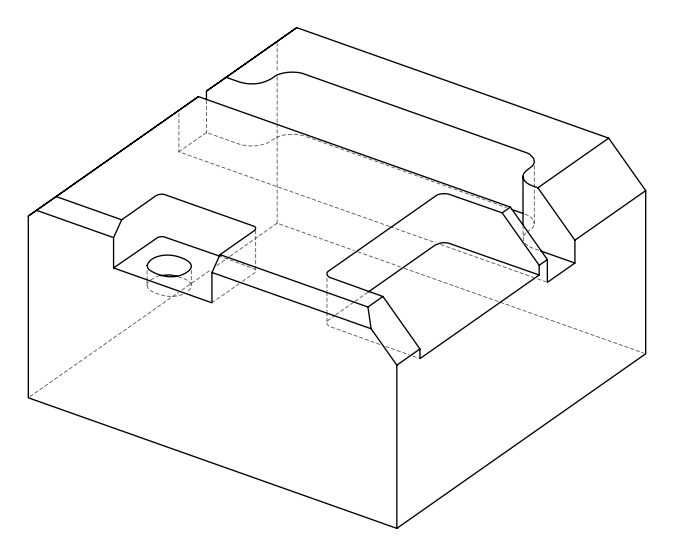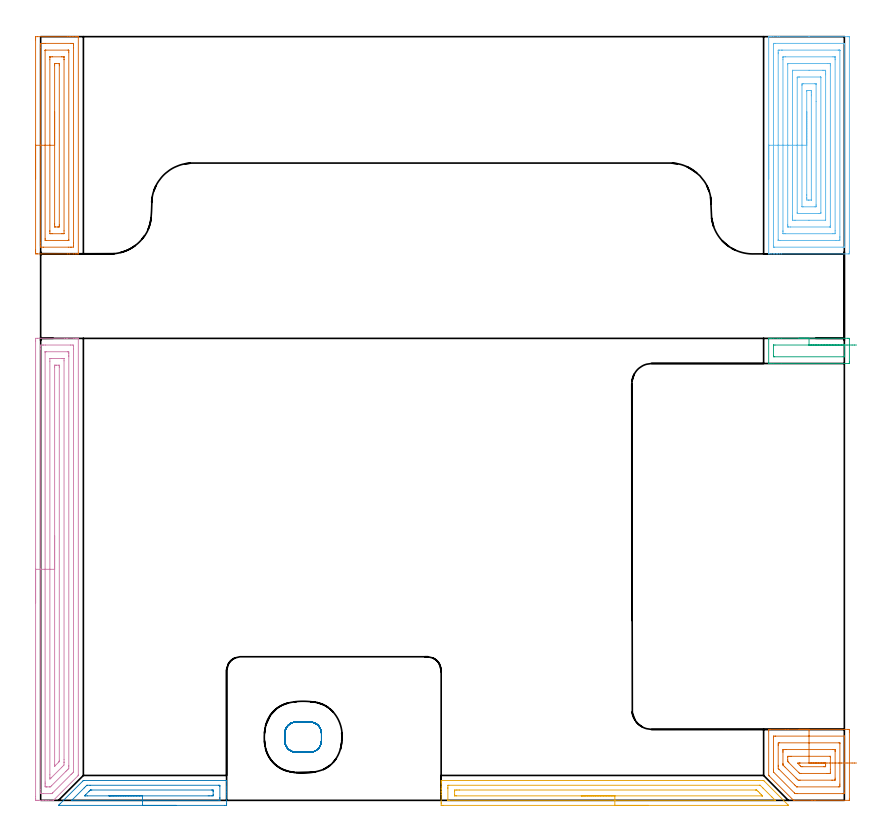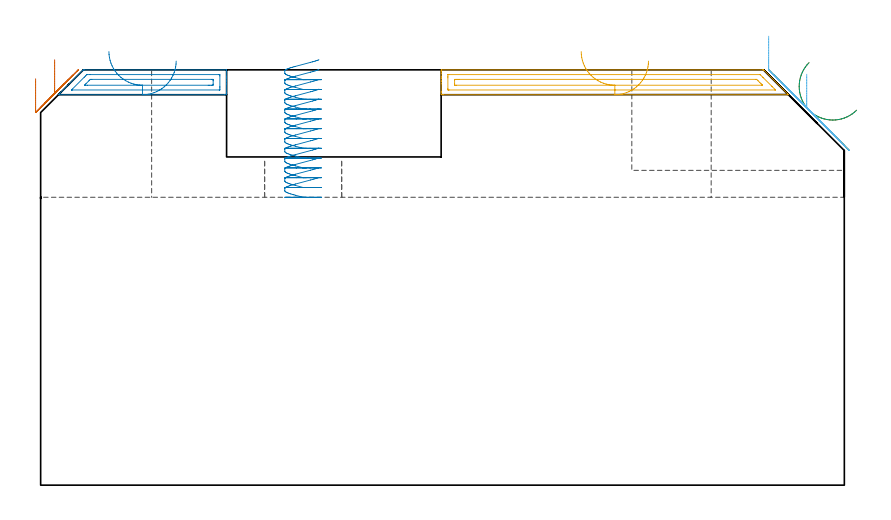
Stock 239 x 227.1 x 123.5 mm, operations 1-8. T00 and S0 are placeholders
(PLAN: 12 operations, 5 tool changes, 99.1 min)
(1 AREA_MILL | FG_CHAMFER_SURFACE | UGT0205_001 | 1.75 min | 8450 mm3)
(2 AREA_MILL_1 | FG_CHAMFER_SURFACE_1 | UGT0205_001 | 1.32 min | 1608 mm3)
(3 AREA_MILL_2 | FG_CHAMFER_SURFACE_2 | UGT0205_001 | 0.73 min | 6905 mm3)
(4 AREA_MILL_3 | FG_CHAMFER_SURFACE_3 | UGT0205_001 | 5.64 min | 11380 mm3)
(5 AREA_MILL_4 | FG_CHAMFER_SURFACE_4 | UGT0205_001 | 2.6 min | 2820 mm3)
(6 AREA_MILL_5 | FG_CHAMFER_SURFACE_5 | UGT0205_001 | 4.98 min | 20973 mm3)
(7 AREA_MILL_6 | FG_CHAMFER_SURFACE_6 | UGT0205_001 | 2.82 min | 5753 mm3)
(8 MILL_RECTANGULAR_POCKET | POCKET_RECTANGULAR_STRAIGHT | NXT0201_011 | Follow Part, ap 3, ae 75% | 2.11 min | 15354 mm3)
(9 MILL_SLOT | SLOT_PARTIAL_RECTANGULAR | NXT0201_013 | Follow Part, ap 2.5, ae 75% | 39.47 min | 200408 mm3)
(10 MILL_SLOT_1 | SLOT_PARTIAL_RECTANGULAR_1 | UGT0201_094 | Follow Part, ap 5, ae 75% | 10.81 min | 324493 mm3)
(11 MILL_SLOT_2 | SLOT_PARTIAL_RECTANGULAR_2 | NXT0201_009 | Follow Part, ap 2, ae 75% | 20.73 min | 59643 mm3)
(12 MILL_RECTANGULAR_SLOT | SLOT_RECTANGULAR | UGT0201_094 | Follow Part, ap 5, ae 75% | 6.15 min | 67349 mm3)
(TOOL UGT0205_001 | Chamfer Mill 20 x 3 x 45 deg. | D20 FL50 Z2)
(TOOL NXT0201_011 | ENDMILL 12mm [2P460-1200-NA 1630] | D12 FL38 Z6)
(TOOL NXT0201_013 | ENDMILL 10mm | D10 FL30 Z4)
(TOOL UGT0201_094 | End mill 20 mm | D20 FL38 Z4)
(TOOL NXT0201_009 | ENDMILL 8mm [2P460-0800-NA 1630] | D8 FL26 Z6)
(OP 1 AREA_MILL)
G17 G21 G94 G90
T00 M6
G54
G17 G0 G90 X228.5 Y21.1 S1061 M3
G43 Z133.5 H0
Z125.637
G94 G1 X227.911 Z124.994 F250.
X227.38 Z124.302
X226.911 Z123.566
X226.508 Z122.792
X226.174 Z121.986
X225.912 Z121.154
X225.723 Z120.303
X225.609 Z119.438
X225.571 Z118.566
X225.609 Z117.695
X225.723 Z116.83
X225.912 Z115.978
X226.174 Z115.146
X226.508 Z114.34
X226.911 Z113.566
X227.38 Z112.83
X227.911 Z112.138
X228.5 Z111.495
X240.002 Y21.099 Z99.993
X240.432 Y21.098 Z99.563
X240.491 Y21.094 Z99.505
X240.497 Y20.67 Z99.503
X240.5 Y20.174 Z99.5
Y0.43
X240.493 Y0.039 Z99.502
X240.491 Y0.01 Z99.505
X240.454 Y0. Z99.541
X230.27 Z109.724
X229.404 Z110.596
X224.066 Z115.934
X223.894 Y0.01 Z116.106
X223.8 Y0.1 Z116.2
X216.639 Y7.261 Z123.361
X216.528 Y7.374 Z123.469
X216.505 Y7.405 Z123.491
X216.5 Y7.47 Z123.5
Y20.67
X216.507 Y21.09 Z123.493
X216.987 Y21.1 Z123.013
X221.441 Z118.559
X222.307 Z117.687
X228.5 Z111.495
X228.502 Y20.668 Z111.498
X228.5 Y19.1 Z111.5
X239.017 Y19.099 Z100.983
X239.033 Y19.097 Z100.967
X239.079 Y19.089 Z100.921
X239.085 Y18.942 Z100.915
Y18.91
X239.086 Y2.19 Z100.914
X239.084 Y2.084 Z100.916
X239.082 Y2.032 Z100.918
X239.08 Y2.014 Z100.92
X238.998 Y2.01 Z101.002
X238.615 Y2.002 Z101.385
X238.424 Y2. Z101.576
X224.961 Y2.001 Z115.039
X224.769 Y2.003 Z115.231
X224.387 Y2.01 Z115.613
X224.336 Y2.025 Z115.664
X224.311 Y2.045 Z115.689
X224.26 Y2.092 Z115.74
X224.159 Y2.19 Z115.841
X218.001 Y8.35 Z121.999
X217.945 Y8.412 Z122.055
X217.922 Y8.44 Z122.078
X217.919 Y8.488 Z122.081
X217.916 Y8.594 Z122.084
X217.915 Y8.806 Z122.085
X217.914 Y9.23 Z122.086
Y18.91
X217.916 Y19.016 Z122.084
X217.918 Y19.068 Z122.082
X217.92 Y19.086 Z122.08
X218.002 Y19.09 Z121.998
X218.385 Y19.098 Z121.615
X218.576 Y19.1 Z121.424
X228.5 Z111.5
Y17.1
X237.398 Z102.602
X237.56 Y17.095 Z102.44
X237.64 Y17.09 Z102.36
X237.665 Y17.083 Z102.335
X237.667 Y17.062 Z102.333
X237.67 Y17. Z102.33
X237.671 Y16.828 Z102.329
Y4.83
X237.669 Y4.51 Z102.331
X237.665 Y4.187 Z102.335
X237.654 Y4.01 Z102.346
X237.298 Y4. Z102.702
X224.961 Y4.001 Z115.039
X224.91 Z115.09
X224.809 Y4.01 Z115.191
X224.408 Y4.398 Z115.592
X224.185 Y4.615 Z115.815
X219.57 Y9.23 Z120.43
X219.488 Y9.315 Z120.512
X219.335 Y9.477 Z120.665
X219.333 Y9.548 Z120.667
X219.329 Y10.11 Z120.671
Y10.432
Y16.27
X219.331 Y16.59 Z120.669
X219.336 Y16.913 Z120.664
X219.346 Y17.09 Z120.654
X219.702 Y17.1 Z120.298
X228.5 Z111.5
Y15.1
X235.578 Y15.099 Z104.422
X235.872 Y15.098 Z104.128
X236.222 Y15.09 Z103.778
X236.251 Y15.08 Z103.749
X236.253 Y15.034 Z103.747
X236.255 Y14.928 Z103.745
X236.257 Y14.715 Z103.743
Y14.51
Y6.59
X236.255 Y6.253 Z103.745
X236.252 Y6.084 Z103.748
X236.249 Y6.01 Z103.751
X236.167 Y6.005 Z103.833
X235.578 Y6.001 Z104.422
X235.287 Y6. Z104.713
X225.846 Y6.001 Z114.154
X225.552 Y6.003 Z114.448
X225.26 Y6.01 Z114.74
X224.961 Y6.297 Z115.039
X224.66 Y6.59 Z115.34
X221.422 Y9.827 Z118.578
X221.139 Y10.11 Z118.861
X220.86 Y10.394 Z119.14
X220.783 Y10.477 Z119.217
X220.749 Y10.516 Z119.251
X220.748 Y10.533 Z119.252
X220.745 Y10.617 Z119.255
X220.743 Y10.785 Z119.257
Y10.99
Y14.305
Y14.51
X220.745 Y14.847 Z119.255
X220.748 Y15.016 Z119.252
X220.751 Y15.09 Z119.249
X220.833 Y15.095 Z119.167
X221.422 Y15.099 Z118.578
X221.713 Y15.1 Z118.287
X228.5 Z111.5
Y13.1
X234.693 Y13.099 Z105.307
X234.811 Y13.097 Z105.189
X234.83 Y13.094 Z105.17
X234.835 Y13.091 Z105.165
X234.838 Y13.076 Z105.162
X234.841 Y12.998 Z105.159
X234.843 Y12.899 Z105.157
Y12.75
Y9.23
Y8.35
X234.842 Y8.203 Z105.158
X234.838 Y8.053 Z105.162
X234.836 Y8.017 Z105.164
X234.824 Y8.01 Z105.176
X234.781 Y8.006 Z105.219
X234.693 Y8.003 Z105.307
X234.161 Y8. Z105.839
X233.809 Z106.191
X226.197 Y8.001 Z113.803
X225.846 Y8.006 Z114.154
X225.729 Y8.01 Z114.271
X225.692 Y8.018 Z114.308
X225.661 Y8.045 Z114.339
X225.597 Y8.104 Z114.403
X225.348 Y8.35 Z114.652
X222.508 Y11.191 Z117.492
X222.307 Y11.395 Z117.693
X222.19 Y11.518 Z117.81
X222.164 Y11.547 Z117.836
X222.161 Y11.622 Z117.839
X222.159 Y11.721 Z117.841
X222.157 Y11.87 Z117.843
Y12.019
Y12.75
X222.158 Y12.897 Z117.842
X222.162 Y13.047 Z117.838
X222.164 Y13.083 Z117.836
X222.176 Y13.09 Z117.824
X222.219 Y13.094 Z117.781
X222.307 Y13.097 Z117.693
X222.839 Y13.1 Z117.161
X223.191 Z116.809
X228.5 Z111.5
Y11.1
X233.034 Y11.099 Z106.966
X233.256 Y11.096 Z106.744
X233.402 Y11.09 Z106.598
X233.424 Y11.085 Z106.576
X233.425 Y11.081 Z106.575
X233.427 Y11.062 Z106.573
X233.428 Y10.99 Z106.572
X233.429 Y10.488 Z106.571
X233.428 Y10.11 Z106.572
X233.427 Y10.047 Z106.573
X233.425 Y10.018 Z106.575
X233.424 Y10.01 Z106.576
X233.366 Y10.007 Z106.634
X233.145 Y10.002 Z106.855
X233.034 Y10. Z106.966
X232.924 Z107.076
X226.62 Z113.38
X226.399 Y10.003 Z113.601
X226.251 Y10.007 Z113.749
X226.147 Y10.012 Z113.853
X226.126 Y10.03 Z113.874
X226.039 Y10.11 Z113.961
X225.846 Y10.303 Z114.154
X225.163 Y10.99 Z114.837
X225.08 Y11.078 Z114.92
X225.403 Y11.091 Z114.597
X225.624 Y11.098 Z114.376
X225.735 Y11.1 Z114.265
X225.846 Z114.154
X228.5 Z111.5
X229.143 Z110.911
X229.835 Z110.38
X230.571 Z109.911
X231.345 Z109.508
X232.151 Z109.174
X232.983 Z108.912
X233.835 Z108.723
X234.7 Z108.609
X235.571 Z108.571
X236.443 Z108.609
X237.308 Z108.723
X238.159 Z108.912
X238.991 Z109.174
X239.797 Z109.508
X240.571 Z109.911
X241.307 Z110.38
X241.999 Z110.911
X242.642 Z111.5
G0 Z133.5
M5
M2
(OP 2 AREA_MILL_1)
G17 G21 G94 G90
T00 M6
G54
G17 G0 G90 X40.3 Y-1.5 S1061 M3
G43 Z133.5 H0
Z126.1
G94 G1 X40.262 Z125.228 F250.
X40.148 Z124.364
X39.959 Z123.512
X39.697 Z122.68
X39.363 Z121.874
X38.96 Z121.1
X38.491 Z120.364
X37.96 Z119.672
X37.371 Z119.029
X36.728 Z118.44
X36.036 Z117.909
X35.3 Z117.44
X34.526 Z117.037
X33.72 Z116.703
X32.888 Z116.441
X32.036 Z116.252
X31.172 Z116.138
X30.3 Z116.1
X5.514
X5.381 Y-1.497 Z116.103
X5.313 Y-1.492 Z116.106
X5.437 Y-1.363 Z116.233
X5.559 Y-1.24 Z116.358
X5.803 Y-0.997 Z116.603
X12.582 Y5.782 Z123.381
X12.706 Y5.9 Z123.484
X12.967 Z123.5
X55.189
X55.29 Y5.897 Z123.489
X55.293 Y5.868 Z123.46
X55.3 Y5.609 Z123.207
Y3.982 Z121.581
Y3.536 Z121.133
Y3.314 Z120.911
Y2.645 Z120.242
Y2.423 Z120.02
Y1.755 Z119.348
X55.299 Y-0.918 Z116.678
X55.297 Y-1.471 Z116.125
X55.293 Y-1.491 Z116.105
X54.744 Y-1.5 Z116.1
X30.3
Y-0.086 Z117.514
X9.411 Y-0.085 Z117.515
X9.352 Y-0.084 Z117.516
X9.236 Y-0.08 Z117.52
X9.183 Y-0.077 Z117.523
X9.196 Y-0.06 Z117.54
X9.225 Y-0.027 Z117.573
X9.317 Y0.067 Z117.667
X9.411 Y0.162 Z117.762
X12.967 Y3.717 Z121.317
X13.323 Y4.07 Z121.67
X13.687 Y4.427 Z122.027
X13.743 Y4.479 Z122.079
X13.8 Y4.483 Z122.083
X13.856 Y4.484 Z122.084
X14.686 Y4.486 Z122.086
X52.967 Y4.485 Z122.085
X53.025 Y4.484 Z122.084
X53.142 Y4.479 Z122.079
X53.29 Y4.468 Z122.068
X53.292 Y4.427 Z122.027
X53.298 Y4.095 Z121.695
X53.3 Y0.864 Z118.464
X53.299 Y0.531 Z118.131
X53.292 Y-0.027 Z117.573
X53.29 Y-0.066 Z117.534
X53.274 Y-0.079 Z117.521
X53.201 Y-0.082 Z117.518
X53.084 Y-0.085 Z117.515
X30.3 Y-0.086 Z117.514
Y1.328 Z118.928
X13.856 Y1.329 Z118.929
X13.39 Y1.33 Z118.93
X13.246 Y1.332 Z118.932
X13.048 Y1.337 Z118.937
X13.213 Y1.507 Z119.107
X13.455 Y1.755 Z119.355
X14.345 Y2.645 Z120.245
X14.546 Y2.845 Z120.445
X14.744 Y3.038 Z120.638
X14.779 Y3.065 Z120.665
X14.803 Y3.067 Z120.667
X14.86 Y3.07 Z120.67
X14.976 Y3.071 Z120.671
X15.208 Y3.072 Z120.672
X50.764 Y3.071 Z120.671
X51.189 Y3.069 Z120.669
X51.249 Y3.067 Z120.667
X51.278 Y3.065 Z120.665
X51.29 Y2.979 Z120.579
X51.297 Y2.757 Z120.357
X51.299 Y2.645 Z120.245
Y1.644 Z119.244
X51.295 Y1.532 Z119.132
X51.285 Y1.335 Z118.935
X51.189 Y1.334 Z118.934
X50.724 Y1.33 Z118.93
X50.3 Y1.329 Z118.929
X49.836 Y1.328 Z118.928
X30.3
X29.428 Z118.967
X28.563 Z119.08
X27.712 Z119.269
X26.88 Z119.532
X26.074 Z119.865
X25.3 Z120.268
X24.564 Z120.737
X23.872 Z121.268
X23.229 Z121.857
X22.64 Z122.501
X22.108 Z123.193
X21.64 Z123.928
X21.237 Z124.702
X20.903 Z125.508
X20.641 Z126.34
X20.452 Z127.192
X20.338 Z128.057
X20.3 Z128.928
G0 Z133.5
M5
M2
(OP 3 AREA_MILL_2)
G17 G21 G94 G90
T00 M6
G54
G17 G0 G90 X228.5 Y137.4 S1061 M3
G43 Z133.5 H0
Z125.64
G94 G1 X227.911 Z124.996 F250.
X227.38 Z124.304
X226.911 Z123.568
X226.508 Z122.795
X226.174 Z121.989
X225.912 Z121.157
X225.723 Z120.305
X225.609 Z119.44
X225.571 Z118.568
X225.609 Z117.697
X225.723 Z116.832
X225.912 Z115.98
X226.174 Z115.148
X226.508 Z114.342
X226.911 Z113.568
X227.38 Z112.833
X227.911 Z112.141
X228.5 Z111.497
X240.002 Z99.995
X240.273 Y137.398 Z99.725
X240.492 Y137.39 Z99.506
X240.499 Y137.169 Z99.499
X240.5 Y130.522 Z99.5
X240.496 Y130.128 Z99.502
X240.492 Y129.91 Z99.506
X240.271 Y129.9 Z99.727
X220.268 Z119.727
X217.883 Z122.112
X217.188 Z122.811
X216.891 Z123.109
X216.522 Z123.469
X216.503 Y129.908 Z123.488
X216.5 Y130.075 Z123.5
Y137.225
X216.502 Y137.392 Z123.488
X216.522 Y137.4 Z123.469
X216.891 Z123.109
X217.188 Z122.812
X217.883 Z122.112
X219.115 Z120.882
X219.652 Z120.342
X220.268 Z119.727
X228.5 Z111.497
Y135.414 Z111.5
Y135.4
X238.712 Y135.399 Z101.288
X238.96 Y135.395 Z101.04
X239.074 Y135.39 Z100.926
X239.085 Y135.023 Z100.915
X239.086 Y134.99 Z100.914
Y132.094
X239.085 Y131.986 Z100.915
X239.082 Y131.933 Z100.918
X239.08 Y131.915 Z100.92
X239.043 Y131.91 Z100.957
X238.637 Y131.901 Z101.363
X218.288 Z121.712
X218.04 Y131.905 Z121.96
X217.926 Y131.91 Z122.074
X217.915 Y132.277 Z122.085
X217.914 Y132.31 Z122.086
Y135.206
X217.915 Y135.314 Z122.085
X217.918 Y135.367 Z122.082
X217.92 Y135.385 Z122.08
X217.957 Y135.39 Z122.043
X218.363 Y135.399 Z121.637
X228.5 Y135.4 Z111.5
X229.143 Z110.911
X229.835 Z110.38
X230.571 Z109.911
X231.345 Z109.508
X232.151 Z109.174
X232.983 Z108.912
X233.835 Z108.723
X234.7 Z108.609
X235.571 Z108.571
X236.443 Z108.609
X237.308 Z108.723
X238.159 Z108.912
X238.991 Z109.174
X239.797 Z109.508
X240.571 Z109.911
X241.307 Z110.38
X241.999 Z110.911
X242.642 Z111.5
G0 Z133.5
M5
M2
(OP 4 AREA_MILL_3)
G17 G21 G94 G90
T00 M6
G54
G17 G0 G90 X-1.5 Y58.7 S1061 M3
G43 Z133.5 H0
Z120.8
G94 G1 Y58.738 Z119.928 F250.
Y58.852 Z119.064
Y59.041 Z118.212
Y59.303 Z117.38
Y59.637 Z116.574
Y60.04 Z115.8
Y60.508 Z115.064
Y61.04 Z114.372
Y61.629 Z113.729
Y62.272 Z113.14
Y62.964 Z112.608
Y63.7 Z112.14
Y64.474 Z111.737
Y65.28 Z111.403
Y66.112 Z111.141
Y66.964 Z110.952
Y67.828 Z110.838
Y68.7 Z110.8
Y136.499
X-1.499 Y136.822 Z110.801
X-1.493 Y137.382 Z110.804
X-1.491 Y137.393 Z110.806
X-0.933 Y137.4 Z111.364
X7.074 Z119.369
X7.699 Z119.996
X7.964 Z120.261
X9.743 Z122.038
X10.274 Z122.572
X10.633 Z122.932
X10.863 Z123.162
X11.166 Y137.392 Z123.457
X11.197 Y137.39 Z123.488
X11.2 Y137.267 Z123.5
Y7.702
X11.199 Y7.406 Z123.485
X11.086 Y7.286 Z123.386
X4.082 Y0.281 Z116.38
X3.96 Y0.16 Z116.257
X3.807 Y0.01 Z116.105
X3.75 Y0. Z116.05
X2.266 Z114.565
X1.736 Z114.032
X1.471 Z113.768
X0.846 Z113.143
X0.581 Z112.879
X-0.043 Z112.251
X-0.621 Z111.674
X-0.933 Y0.001 Z111.362
X-1.168 Y0.003 Z111.128
X-1.491 Y0.007 Z110.805
X-1.492 Y0.018 Z110.803
X-1.498 Y0.578 Z110.802
X-1.5 Y1.145 Z110.8
Y68.7
X-0.086 Z112.214
Y134.193
X-0.082 Y135.041 Z112.218
X-0.08 Y135.078 Z112.22
X-0.043 Y135.39 Z112.257
X0.49 Y135.398 Z112.79
X0.846 Y135.399 Z113.146
X1.378 Y135.4 Z113.678
X8.854 Y135.399 Z121.154
X9.388 Y135.397 Z121.688
X9.743 Y135.39 Z122.043
X9.78 Y135.041 Z122.08
X9.783 Y135.002 Z122.083
X9.786 Y134.151 Z122.086
Y134.108
X9.785 Y8.592 Z122.085
Y8.551
X9.782 Y8.508 Z122.082
X9.776 Y8.438 Z122.076
X9.743 Y8.402 Z122.043
X9.397 Y8.049 Z121.697
X9.052 Y7.702 Z121.352
X3.612 Y2.262 Z115.912
X3.515 Y2.167 Z115.815
X3.373 Y2.033 Z115.673
X3.347 Y2.01 Z115.647
X3.316 Y2.006 Z115.616
X3.25 Y2.003 Z115.55
X2.984 Y2. Z115.284
X0.846 Y2.001 Z113.146
X0.312 Y2.003 Z112.612
X-0.043 Y2.01 Z112.257
X-0.08 Y2.359 Z112.22
X-0.083 Y2.398 Z112.217
X-0.086 Y3.249 Z112.214
Y68.7
X1.328 Z113.628
X1.329 Y133.26 Z113.629
X1.33 Y133.362 Z113.63
X1.332 Y133.386 Z113.632
X1.334 Y133.39 Z113.634
X1.364 Y133.395 Z113.664
X1.457 Y133.399 Z113.757
X1.596 Y133.4 Z113.896
X7.964 Y133.399 Z120.264
X8.104 Y133.395 Z120.404
X8.365 Y133.386 Z120.665
X8.367 Y133.26 Z120.667
X8.37 Y132.853 Z120.67
X8.371 Y132.37 Z120.671
X8.372 Y131.962 Z120.672
X8.371 Y10.373 Z120.671
X8.369 Y9.968 Z120.669
X8.365 Y9.483 Z120.665
X8.169 Y9.277 Z120.469
X7.964 Y9.065 Z120.264
X7.729 Y8.828 Z120.029
X7.493 Y8.592 Z119.793
X3.278 Y4.378 Z115.578
X3.037 Y4.14 Z115.337
X2.9 Y4.011 Z115.2
X2.763 Y4.003 Z115.063
X2.626 Y4.001 Z114.926
X1.876 Y4. Z114.176
X1.736 Y4.001 Z114.036
X1.596 Y4.005 Z113.896
X1.335 Y4.014 Z113.635
X1.333 Y4.14 Z113.633
X1.33 Y4.547 Z113.63
X1.329 Y5.03 Z113.629
X1.328 Y5.438 Z113.628
Y68.7
X2.743 Z115.043
Y130.589
X2.744 Y131.361 Z115.044
X2.746 Y131.386 Z115.046
X2.749 Y131.391 Z115.049
X2.756 Y131.394 Z115.056
X2.806 Y131.398 Z115.106
X2.908 Y131.399 Z115.208
X3.11 Y131.4 Z115.41
X6.185 Z118.485
X6.626 Z118.926
X6.807 Y131.398 Z119.107
X6.897 Y131.395 Z119.197
X6.941 Y131.39 Z119.241
X6.951 Y131.385 Z119.251
X6.952 Y131.371 Z119.252
X6.957 Y130.706 Z119.257
Y12.154
X6.956 Y11.382 Z119.256
X6.955 Y11.264 Z119.255
X6.943 Y10.504 Z119.243
X6.82 Y10.373 Z119.12
X6.504 Y10.054 Z118.804
X6.185 Y9.733 Z118.485
X3.141 Y6.691 Z115.441
X2.941 Y6.496 Z115.241
X2.754 Y6.315 Z115.054
X2.745 Y6.692 Z115.045
X2.743 Y7.585 Z115.043
Y68.7
X4.157 Z116.457
Y128.808
X4.158 Y129.055 Z116.458
X4.162 Y129.304 Z116.462
X4.164 Y129.373 Z116.464
X4.17 Y129.391 Z116.47
X4.184 Y129.393 Z116.484
X4.257 Y129.397 Z116.557
X4.405 Y129.399 Z116.705
X4.703 Y129.4 Z117.003
X5.295 Y129.398 Z117.595
X5.492 Y129.395 Z117.792
X5.525 Y129.391 Z117.825
X5.536 Y129.388 Z117.836
X5.538 Y129.354 Z117.838
X5.541 Y129.222 Z117.841
X5.543 Y129.056 Z117.843
Y128.808
Y11.906
X5.541 Y11.657 Z117.841
X5.539 Y11.587 Z117.839
X5.536 Y11.547 Z117.836
X5.526 Y11.534 Z117.826
X5.465 Y11.468 Z117.765
X5.295 Y11.293 Z117.595
X4.39 Y10.388 Z116.69
X4.281 Y10.279 Z116.581
X4.25 Y10.25 Z116.55
X4.205 Y10.21 Z116.505
X4.164 Y10.174 Z116.464
X4.162 Y10.215 Z116.462
X4.159 Y10.373 Z116.459
X4.157 Y10.503 Z116.457
Y10.622
Y68.7
Y69.572 Z116.495
Y70.436 Z116.609
Y71.288 Z116.798
Y72.12 Z117.06
Y72.926 Z117.394
Y73.7 Z117.797
Y74.436 Z118.265
Y75.128 Z118.796
Y75.771 Z119.386
Y76.36 Z120.029
Y76.892 Z120.721
Y77.36 Z121.457
Y77.763 Z122.231
Y78.097 Z123.037
Y78.359 Z123.869
Y78.548 Z124.72
Y78.662 Z125.585
Y78.7 Z126.457
G0 Z133.5
M5
M2
(OP 5 AREA_MILL_4)
G17 G21 G94 G90
T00 M6
G54
G17 G0 G90 X180.75 Y-1.5 S1061 M3
G43 Z133.5 H0
Z126.1
G94 G1 X180.712 Z125.228 F250.
X180.598 Z124.364
X180.409 Z123.512
X180.147 Z122.68
X179.813 Z121.874
X179.41 Z121.1
X178.942 Z120.364
X178.41 Z119.672
X177.821 Z119.029
X177.178 Z118.44
X176.486 Z117.908
X175.75 Z117.44
X174.976 Z117.037
X174.17 Z116.703
X173.338 Z116.441
X172.486 Z116.252
X171.622 Z116.138
X170.75 Z116.1
X119.82 Y-1.499 Z116.101
X119.652 Y-1.498 Z116.102
X119.107 Y-1.491 Z116.105
X119.103 Y-1.468 Z116.128
X119.1 Y-0.918 Z116.678
Y-0.581 Z117.015
Y1.755 Z119.348
Y2.429 Z120.026
Y2.645 Z120.242
Y3.32 Z120.917
Y3.536 Z121.133
Y3.969 Z121.568
Y4.885 Z122.484
Y5.318 Z122.916
Y5.618 Z123.216
X119.107 Y5.869 Z123.461
X119.11 Y5.897 Z123.489
X119.208 Y5.9 Z123.5
X214.738
X214.995 Z123.484
X215.117 Y5.783 Z123.383
X222.144 Y-1.243 Z116.355
X222.263 Y-1.363 Z116.233
X222.387 Y-1.492 Z116.106
X222.321 Y-1.497 Z116.103
X222.189 Y-1.5 Z116.1
X222.144
X170.75
Y-0.086 Z117.514
X121.43 Y-0.085 Z117.515
X121.371 Y-0.084 Z117.516
X121.255 Y-0.079 Z117.521
X121.11 Y-0.068 Z117.532
X121.108 Y-0.027 Z117.573
X121.102 Y0.302 Z117.902
X121.1 Y3.536 Z121.136
X121.101 Y3.866 Z121.466
X121.108 Y4.427 Z122.027
X121.11 Y4.466 Z122.066
X121.122 Y4.479 Z122.079
X121.371 Y4.486 Z122.086
X213.791 Y4.485 Z122.085
X213.85 Y4.484 Z122.084
X213.908 Y4.482 Z122.082
X213.944 Y4.479 Z122.079
X213.973 Y4.465 Z122.065
X214.016 Y4.427 Z122.027
X214.738 Y3.712 Z121.312
X214.914 Y3.536 Z121.136
X217.404 Y1.046 Z118.646
X217.587 Y0.864 Z118.464
X218.293 Y0.154 Z117.754
X218.466 Y-0.027 Z117.573
X218.51 Y-0.079 Z117.521
X218.41 Y-0.083 Z117.517
X218.351 Y-0.085 Z117.515
X170.75 Y-0.086 Z117.514
Y1.328 Z118.928
X123.632 Y1.329 Z118.929
X123.207 Y1.331 Z118.931
X123.147 Y1.333 Z118.933
X123.118 Y1.335 Z118.935
X123.11 Y1.433 Z119.033
X123.103 Y1.647 Z119.247
X123.101 Y1.755 Z119.355
Y2.752 Z120.352
X123.104 Y2.86 Z120.46
X123.111 Y3.064 Z120.664
X123.207 Y3.066 Z120.666
X123.672 Y3.07 Z120.67
X124.096 Y3.071 Z120.671
X124.559
X212.536
X212.748 Y3.07 Z120.67
X212.855 Y3.068 Z120.668
X212.906 Y3.065 Z120.665
X212.929 Y3.06 Z120.66
X212.961 Y3.034 Z120.634
X213.354 Y2.645 Z120.245
X213.85 Y2.151 Z119.751
X214.244 Y1.755 Z119.355
X214.638 Y1.353 Z118.953
X214.655 Y1.334 Z118.934
X214.648 Y1.333 Z118.933
X214.605 Y1.331 Z118.931
X214.53 Y1.329 Z118.929
X214.417 Y1.328 Z118.928
X170.75
X169.878 Z118.966
X169.013 Z119.08
X168.162 Z119.269
X167.33 Z119.531
X166.524 Z119.865
X165.75 Z120.268
X165.014 Z120.737
X164.322 Z121.268
X163.679 Z121.857
X163.09 Z122.501
X162.558 Z123.193
X162.09 Z123.928
X161.687 Z124.702
X161.353 Z125.508
X161.091 Z126.34
X160.902 Z127.192
X160.788 Z128.057
X160.75 Z128.928
G0 Z133.5
M5
M2
(OP 6 AREA_MILL_5)
G17 G21 G94 G90
T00 M6
G54
G17 G0 G90 X216.5 Y184.8 S1061 M3
G43 Z133.5 H0
G94 G1 Y184.838 Z132.628 F250.
Y184.952 Z131.763
Y185.141 Z130.912
Y185.403 Z130.08
Y185.737 Z129.274
Y186.14 Z128.5
Y186.608 Z127.764
Y187.14 Z127.072
Y187.729 Z126.429
Y188.372 Z125.839
Y189.064 Z125.308
Y189.8 Z124.84
Y190.574 Z124.437
Y191.38 Z124.103
Y192.212 Z123.841
Y193.064 Z123.652
Y193.928 Z123.538
Y194.8 Z123.5
Y226.937
X216.502 Y227.092 Z123.488
X216.52 Y227.1 Z123.47
X216.863 Z123.136
X217.238 Z122.761
X217.883 Z122.112
X219.09 Z120.907
X219.652 Z120.342
X228.51 Z111.487
X240.002 Z99.995
X240.285 Y227.098 Z99.712
X240.492 Y227.09 Z99.506
X240.499 Y226.882 Z99.499
X240.5 Y163.109 Z99.5
X240.496 Y162.715 Z99.502
X240.492 Y162.51 Z99.506
X240.283 Y162.5 Z99.714
X220.256 Z119.739
X219.652 Z120.342
X219.09 Z120.907
X218.767 Z121.229
X218.205 Z121.791
X217.883 Z122.112
X217.238 Z122.761
X216.863 Z123.136
X216.52 Z123.47
X216.502 Y162.508 Z123.488
X216.5 Y162.663 Z123.5
Y194.8
X217.914 Z122.086
X217.915 Y224.921 Z122.085
X217.916 Y225.028 Z122.084
X217.919 Y225.081 Z122.081
X217.92 Y225.087 Z122.08
X217.935 Y225.091 Z122.065
X217.986 Y225.095 Z122.014
X218.377 Y225.099 Z121.623
X238.727 Z101.273
X238.962 Y225.095 Z101.038
X239.069 Y225.09 Z100.931
X239.08 Y225.086 Z100.921
X239.081 Y225.069 Z100.919
X239.084 Y225.022 Z100.916
X239.085 Y224.927 Z100.915
X239.086 Y224.737 Z100.914
X239.085 Y164.679 Z100.915
X239.084 Y164.572 Z100.916
X239.081 Y164.519 Z100.919
X239.08 Y164.513 Z100.92
X239.065 Y164.509 Z100.935
X239.014 Y164.505 Z100.986
X238.623 Y164.5 Z101.377
X218.273 Y164.501 Z121.727
X218.038 Y164.505 Z121.962
X217.931 Y164.51 Z122.069
X217.921 Y164.514 Z122.079
X217.919 Y164.531 Z122.081
X217.916 Y164.578 Z122.084
X217.915 Y164.673 Z122.085
X217.914 Y164.863 Z122.086
Y194.8
X219.328 Z120.672
X219.329 Y222.027 Z120.671
Y222.353
X219.334 Y222.92 Z120.666
X219.335 Y223.074 Z120.665
X219.483 Y223.091 Z120.517
X219.652 Y223.095 Z120.348
X220.359 Y223.1 Z119.641
X220.537 Z119.463
X237.17 Z102.83
X237.348 Y223.099 Z102.652
X237.526 Y223.095 Z102.474
X237.644 Y223.09 Z102.356
X237.666 Y223.083 Z102.334
X237.667 Y223.068 Z102.333
X237.67 Y223.029 Z102.33
X237.671 Y222.92 Z102.329
Y167.572
X237.67 Y167.247 Z102.33
X237.666 Y166.68 Z102.334
X237.665 Y166.526 Z102.335
X237.517 Y166.509 Z102.483
X237.348 Y166.504 Z102.652
X236.641 Y166.5 Z103.359
X236.463 Z103.537
X219.83 Z120.17
X219.652 Y166.501 Z120.348
X219.474 Y166.505 Z120.526
X219.356 Y166.51 Z120.644
X219.334 Y166.517 Z120.666
X219.333 Y166.532 Z120.667
X219.33 Y166.571 Z120.67
X219.329 Y166.68 Z120.671
X219.328 Y194.8 Z120.672
X220.743 Z119.257
Y220.242
X220.744 Y220.926 Z119.256
X220.747 Y221.025 Z119.253
X220.749 Y221.078 Z119.251
X220.785 Y221.09 Z119.215
X220.997 Y221.094 Z119.003
X221.422 Y221.1 Z118.578
X235.613 Z104.387
X236.012 Y221.095 Z103.988
X236.212 Y221.09 Z103.788
X236.251 Y221.086 Z103.749
X236.254 Y221.052 Z103.746
X236.255 Y220.994 Z103.745
X236.257 Y220.45 Z103.743
Y220.242
Y169.358
X236.256 Y168.674 Z103.744
X236.253 Y168.575 Z103.747
X236.251 Y168.523 Z103.749
X236.215 Y168.51 Z103.785
X236.003 Y168.506 Z103.997
X235.578 Y168.5 Z104.422
X221.387 Z118.613
X220.988 Y168.505 Z119.012
X220.789 Y168.51 Z119.212
X220.749 Y168.514 Z119.251
X220.747 Y168.548 Z119.253
X220.745 Y168.605 Z119.255
X220.743 Y169.15 Z119.257
Y169.358
Y194.8
X222.157 Z117.843
X222.158 Y218.759 Z117.842
X222.162 Y219.061 Z117.838
X222.164 Y219.092 Z117.836
X222.168 Y219.095 Z117.832
X222.187 Y219.098 Z117.813
X222.227 Y219.1 Z117.773
X222.307 Z117.693
X234.056 Z105.944
X234.693 Y219.097 Z105.307
X234.784 Y219.094 Z105.216
X234.834 Y219.09 Z105.166
X234.838 Y218.91 Z105.162
X234.842 Y218.608 Z105.158
X234.843 Y218.457 Z105.157
X234.842 Y170.841 Z105.158
X234.838 Y170.54 Z105.162
X234.836 Y170.508 Z105.164
X234.832 Y170.505 Z105.168
X234.813 Y170.502 Z105.187
X234.773 Y170.5 Z105.227
X234.693 Z105.307
X222.944 Z117.056
X222.307 Y170.503 Z117.693
X222.216 Y170.506 Z117.784
X222.166 Y170.51 Z117.834
X222.162 Y170.69 Z117.838
X222.158 Y170.992 Z117.842
X222.157 Y171.143 Z117.843
Y194.8
X223.571 Z116.429
X223.572 Y216.926 Z116.428
X223.573 Y217.053 Z116.427
X223.576 Y217.083 Z116.424
X223.578 Y217.09 Z116.422
X223.591 Y217.093 Z116.409
X223.653 Y217.099 Z116.347
X228.518 Y217.1 Z111.482
X232.499 Z107.501
X232.924 Y217.099 Z107.076
X233.388 Y217.096 Z106.612
X233.419 Y217.09 Z106.581
X233.422 Y217.061 Z106.578
X233.426 Y216.671 Z106.574
X233.429 Y216.162 Z106.571
Y215.779
X233.428 Y172.674 Z106.572
X233.427 Y172.547 Z106.573
X233.424 Y172.517 Z106.576
X233.422 Y172.51 Z106.578
X233.409 Y172.507 Z106.591
X233.347 Y172.501 Z106.653
X228.482 Y172.5 Z111.518
X224.501 Z115.499
X224.076 Y172.501 Z115.924
X223.612 Y172.504 Z116.388
X223.581 Y172.51 Z116.419
X223.578 Y172.538 Z116.422
X223.574 Y172.929 Z116.426
X223.571 Y173.438 Z116.429
Y173.821
Y194.8
X224.985 Z115.015
X224.986 Y214.861 Z115.014
X224.987 Y214.886 Z115.013
X225.003 Y215.09 Z114.997
X225.421 Y215.098 Z114.579
X225.634 Y215.1 Z114.366
X231.935 Y215.099 Z108.065
X231.955 Y215.096 Z108.045
X232.008 Y215.079 Z107.992
X232.014 Y214.911 Z107.986
X232.015 Y214.886 Z107.985
X232.014 Y174.739 Z107.986
X232.013 Y174.714 Z107.987
X231.997 Y174.51 Z108.003
X231.579 Y174.502 Z108.421
X231.366 Y174.5 Z108.634
X225.065 Y174.501 Z114.935
X225.045 Y174.504 Z114.955
X224.992 Y174.521 Z115.008
X224.986 Y174.689 Z115.014
X224.985 Y174.714 Z115.015
Y194.8
X226.399 Z113.601
X226.4 Y212.541 Z113.6
X226.403 Y212.876 Z113.597
X226.407 Y213.088 Z113.593
X226.51 Y213.094 Z113.49
X226.73 Y213.1 Z113.27
X230.27 Z109.73
X230.49 Y213.094 Z109.51
X230.594 Y213.09 Z109.406
X230.598 Y213.033 Z109.402
X230.6 Y212.972 Z109.4
X230.601 Y207.856 Z109.399
X230.6 Y177.059 Z109.4
X230.597 Y176.725 Z109.403
X230.593 Y176.512 Z109.407
X230.49 Y176.506 Z109.51
X230.27 Y176.5 Z109.73
X226.73 Z113.27
X226.51 Y176.506 Z113.49
X226.406 Y176.51 Z113.594
X226.402 Y176.567 Z113.598
X226.4 Y176.628 Z113.6
X226.399 Y194.8 Z113.601
X227.814 Z112.186
Y210.942
X227.815 Y211.028 Z112.185
X227.817 Y211.071 Z112.183
X227.82 Y211.086 Z112.18
X227.836 Y211.093 Z112.164
X228.5 Y211.098 Z111.5
X228.715 Z111.285
X229.172 Y211.09 Z110.828
X229.183 Y210.626 Z110.817
X229.185 Y210.422 Z110.815
X229.186 Y209.73 Z110.814
Y209.53
Y178.658
X229.185 Y178.572 Z110.815
X229.183 Y178.529 Z110.817
X229.18 Y178.514 Z110.82
X229.164 Y178.507 Z110.836
X228.5 Y178.502 Z111.5
X228.285 Z111.715
X227.828 Y178.51 Z112.172
X227.817 Y178.974 Z112.183
X227.815 Y179.178 Z112.185
X227.814 Y179.87 Z112.186
Y180.07
Y194.8
Y195.672 Z112.224
Y196.536 Z112.338
Y197.388 Z112.527
Y198.22 Z112.789
Y199.026 Z113.123
Y199.8 Z113.526
Y200.536 Z113.995
Y201.228 Z114.526
Y201.871 Z115.115
Y202.46 Z115.758
Y202.992 Z116.451
Y203.46 Z117.186
Y203.863 Z117.96
Y204.197 Z118.766
Y204.459 Z119.598
Y204.648 Z120.45
Y204.762 Z121.315
Y204.8 Z122.186
G0 Z133.5
M5
M2
(OP 7 AREA_MILL_6)
G17 G21 G94 G90
T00 M6
G54
G17 G0 G90 X-1.5 Y184.8 S1061 M3
G43 Z133.5 H0
Z120.8
G94 G1 Y184.838 Z119.928 F250.
Y184.952 Z119.063
Y185.141 Z118.212
Y185.403 Z117.38
Y185.737 Z116.574
Y186.14 Z115.8
Y186.608 Z115.064
Y187.14 Z114.372
Y187.729 Z113.729
Y188.372 Z113.14
Y189.064 Z112.608
Y189.8 Z112.14
Y190.574 Z111.737
Y191.38 Z111.403
Y192.212 Z111.141
Y193.064 Z110.952
Y193.928 Z110.838
Y194.8 Z110.8
Y226.167
X-1.499 Y226.491 Z110.801
X-1.494 Y227.054 Z110.804
X-1.492 Y227.092 Z110.806
X-0.933 Y227.1 Z111.364
X7.964 Z120.258
X8.53 Z120.826
X8.854 Z121.15
X9.419 Z121.716
X9.743 Z122.038
X10.392 Z122.691
X10.787 Z123.087
X11.157 Y227.093 Z123.449
X11.197 Y227.09 Z123.488
X11.2 Y226.937 Z123.5
Y162.663
X11.197 Y162.51 Z123.488
X11.157 Y162.507 Z123.449
X10.787 Y162.5 Z123.086
X10.392 Z122.691
X9.743 Z122.038
X8.53 Z120.826
X7.964 Z120.258
X-0.933 Y162.501 Z111.364
X-1.169 Y162.503 Z111.129
X-1.492 Y162.508 Z110.806
X-1.494 Y162.546 Z110.804
X-1.499 Y163.109 Z110.801
X-1.5 Y163.678 Z110.8
Y194.8
X-0.086 Z112.214
Y223.855
X-0.083 Y224.706 Z112.217
X-0.081 Y224.743 Z112.219
X-0.043 Y225.09 Z112.257
X0.456 Y225.098 Z112.756
X0.846 Y225.099 Z113.146
X1.343 Y225.1 Z113.643
X8.854 Y225.099 Z121.154
X9.353 Y225.097 Z121.653
X9.743 Y225.09 Z122.043
X9.781 Y224.706 Z122.081
X9.783 Y224.666 Z122.083
X9.786 Y223.813 Z122.086
Y165.745
X9.783 Y164.894 Z122.083
X9.781 Y164.857 Z122.081
X9.743 Y164.51 Z122.043
X9.244 Y164.502 Z121.544
X8.854 Y164.501 Z121.154
X8.357 Y164.5 Z120.657
X0.846 Y164.501 Z113.146
X0.347 Y164.503 Z112.647
X-0.043 Y164.51 Z112.257
X-0.081 Y164.894 Z112.219
X-0.083 Y164.934 Z112.217
X-0.086 Y165.787 Z112.214
Y194.8
X1.328 Z113.628
X1.329 Y222.92 Z113.629
Y223.022
X1.332 Y223.073 Z113.632
X1.334 Y223.089 Z113.634
X1.378 Y223.093 Z113.678
X1.557 Y223.099 Z113.857
X8.143 Z120.443
X8.262 Y223.095 Z120.562
X8.353 Y223.09 Z120.653
X8.365 Y223.054 Z120.665
X8.368 Y222.92 Z120.668
X8.371 Y222.512 Z120.671
Y166.68
Y166.578
X8.368 Y166.527 Z120.668
X8.366 Y166.511 Z120.666
X8.322 Y166.507 Z120.622
X8.143 Y166.501 Z120.443
X1.557 Z113.857
X1.437 Y166.504 Z113.737
X1.346 Y166.51 Z113.646
X1.335 Y166.546 Z113.635
X1.332 Y166.68 Z113.632
X1.329 Y167.088 Z113.629
X1.328 Y194.8 Z113.628
X2.743 Z115.043
Y220.242
X2.745 Y221.015 Z115.045
X2.747 Y221.068 Z115.047
X2.749 Y221.088 Z115.049
X2.768 Y221.091 Z115.068
X2.874 Y221.096 Z115.174
X3.088 Y221.099 Z115.388
X3.515 Y221.1 Z115.815
X6.185 Z118.485
X6.626 Y221.099 Z118.926
X6.829 Y221.097 Z119.129
X6.93 Y221.092 Z119.23
X6.95 Y221.09 Z119.25
X6.952 Y221.075 Z119.252
X6.954 Y221.037 Z119.254
X6.957 Y220.359 Z119.257
Y220.242
Y169.358
X6.955 Y168.585 Z119.255
X6.953 Y168.532 Z119.253
X6.951 Y168.512 Z119.251
X6.932 Y168.509 Z119.232
X6.826 Y168.504 Z119.126
X6.612 Y168.501 Z118.912
X6.185 Y168.5 Z118.485
X3.515 Z115.815
X3.074 Y168.501 Z115.374
X2.871 Y168.503 Z115.171
X2.77 Y168.508 Z115.07
X2.75 Y168.51 Z115.05
X2.748 Y168.524 Z115.048
X2.746 Y168.563 Z115.046
X2.743 Y169.241 Z115.043
Y169.358
Y194.8
X4.157 Z116.457
Y218.457
X4.159 Y218.704 Z116.459
X4.164 Y218.954 Z116.464
X4.171 Y219.09 Z116.471
X4.245 Y219.094 Z116.545
X4.405 Y219.098 Z116.705
X4.654 Y219.099 Z116.954
X5.295 Y219.094 Z117.595
X5.508 Y219.09 Z117.808
X5.536 Y219.085 Z117.836
X5.539 Y219.004 Z117.839
X5.542 Y218.872 Z117.842
X5.543 Y218.706 Z117.843
Y218.457
X5.542 Y171.143 Z117.842
X5.541 Y170.896 Z117.841
X5.536 Y170.646 Z117.836
X5.529 Y170.51 Z117.829
X5.455 Y170.506 Z117.755
X5.295 Y170.502 Z117.595
X5.046 Y170.5 Z117.346
X4.405 Y170.506 Z116.705
X4.192 Y170.51 Z116.492
X4.164 Y170.515 Z116.464
X4.161 Y170.595 Z116.461
X4.158 Y170.728 Z116.458
X4.157 Y171.392 Z116.457
Y194.8
Y195.672 Z116.495
Y196.536 Z116.609
Y197.388 Z116.798
Y198.22 Z117.06
Y199.026 Z117.394
Y199.8 Z117.797
Y200.536 Z118.265
Y201.228 Z118.796
Y201.871 Z119.386
Y202.46 Z120.029
Y202.992 Z120.721
Y203.46 Z121.457
Y203.863 Z122.231
Y204.197 Z123.037
Y204.459 Z123.869
Y204.648 Z124.72
Y204.762 Z125.585
Y204.8 Z126.457
G0 Z133.5
M5
M2
(OP 8 MILL_RECTANGULAR_POCKET)
G17 G21 G94 G90
T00 M6
G54
G17 G0 G90 X82.747 Y22.03 S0 M3
G43 Z133.5 H1
Z126.5
G94 G1 X82.508 Y22.308 Z126.402 F250.
X82.131 Y22.633 Z126.268
X81.711 Y22.9 Z126.135
X81.257 Y23.102 Z126.002
X80.778 Y23.237 Z125.868
X80.284 Y23.3 Z125.735
X75.816 Z124.538
X75.322 Y23.237 Z124.404
X74.843 Y23.102 Z124.271
X74.389 Y22.9 Z124.138
X73.969 Y22.633 Z124.004
X73.592 Y22.308 Z123.871
X73.267 Y21.931 Z123.738
X73. Y21.511 Z123.605
X72.798 Y21.057 Z123.471
X72.663 Y20.578 Z123.338
X72.6 Y20.084 Z123.205
Y17.516 Z122.516
X72.663 Y17.022 Z122.383
X72.798 Y16.543 Z122.25
X73. Y16.089 Z122.116
X73.267 Y15.669 Z121.983
X73.592 Y15.292 Z121.85
X73.969 Y14.967 Z121.716
X74.389 Y14.7 Z121.583
X74.843 Y14.498 Z121.45
X75.322 Y14.363 Z121.317
X75.816 Y14.3 Z121.183
X78.05 Z120.585
X80.1 F500.
G3 X83.5 Y17.7 R3.4
G1 Y19.9
G3 X80.1 Y23.3 R3.4
G1 X76.
G3 X72.6 Y19.9 R3.4
G1 Y17.7
G3 X76. Y14.3 R3.4
G1 X78.05
X79.05
G0 X82.747 Y22.03 Z123.585
G1 X82.508 Y22.308 Z123.486 F250.
X82.131 Y22.633 Z123.353
X81.711 Y22.9 Z123.22
X81.257 Y23.102 Z123.086
X80.778 Y23.237 Z122.953
X80.284 Y23.3 Z122.82
X75.816 Z121.622
X75.322 Y23.237 Z121.489
X74.843 Y23.102 Z121.356
X74.389 Y22.9 Z121.222
X73.969 Y22.633 Z121.089
X73.592 Y22.308 Z120.956
X73.267 Y21.931 Z120.822
X73. Y21.511 Z120.689
X72.798 Y21.057 Z120.556
X72.663 Y20.578 Z120.423
X72.6 Y20.084 Z120.289
Y17.516 Z119.601
X72.663 Y17.022 Z119.468
X72.798 Y16.543 Z119.334
X73. Y16.089 Z119.201
X73.267 Y15.669 Z119.068
X73.592 Y15.292 Z118.934
X73.969 Y14.967 Z118.801
X74.389 Y14.7 Z118.668
X74.843 Y14.498 Z118.534
X75.322 Y14.363 Z118.401
X75.816 Y14.3 Z118.268
X78.05 Z117.669
X80.1 F500.
G3 X83.5 Y17.7 R3.4
G1 Y19.9
G3 X80.1 Y23.3 R3.4
G1 X76.
G3 X72.6 Y19.9 R3.4
G1 Y17.7
G3 X76. Y14.3 R3.4
G1 X78.05
X79.05
G0 X82.747 Y22.03 Z120.669
G1 X82.508 Y22.308 Z120.571 F250.
X82.131 Y22.633 Z120.438
X81.711 Y22.9 Z120.304
X81.257 Y23.102 Z120.171
X80.778 Y23.237 Z120.038
X80.284 Y23.3 Z119.904
X75.816 Z118.707
X75.322 Y23.237 Z118.574
X74.843 Y23.102 Z118.44
X74.389 Y22.9 Z118.307
X73.969 Y22.633 Z118.174
X73.592 Y22.308 Z118.04
X73.267 Y21.931 Z117.907
X73. Y21.511 Z117.774
X72.798 Y21.057 Z117.64
X72.663 Y20.578 Z117.507
X72.6 Y20.084 Z117.374
Y17.516 Z116.686
X72.663 Y17.022 Z116.552
X72.798 Y16.543 Z116.419
X73. Y16.089 Z116.286
X73.267 Y15.669 Z116.152
X73.592 Y15.292 Z116.019
X73.969 Y14.967 Z115.886
X74.389 Y14.7 Z115.752
X74.843 Y14.498 Z115.619
X75.322 Y14.363 Z115.486
X75.816 Y14.3 Z115.352
X78.05 Z114.754
X80.1 F500.
G3 X83.5 Y17.7 R3.4
G1 Y19.9
G3 X80.1 Y23.3 R3.4
G1 X76.
G3 X72.6 Y19.9 R3.4
G1 Y17.7
G3 X76. Y14.3 R3.4
G1 X78.05
X79.05
G0 X82.747 Y22.03 Z117.754
G1 X82.508 Y22.308 Z117.656 F250.
X82.131 Y22.633 Z117.522
X81.711 Y22.9 Z117.389
X81.257 Y23.102 Z117.256
X80.778 Y23.237 Z117.122
X80.284 Y23.3 Z116.989
X75.816 Z115.792
X75.322 Y23.237 Z115.658
X74.843 Y23.102 Z115.525
X74.389 Y22.9 Z115.392
X73.969 Y22.633 Z115.258
X73.592 Y22.308 Z115.125
X73.267 Y21.931 Z114.992
X73. Y21.511 Z114.858
X72.798 Y21.057 Z114.725
X72.663 Y20.578 Z114.592
X72.6 Y20.084 Z114.459
Y17.516 Z113.77
X72.663 Y17.022 Z113.637
X72.798 Y16.543 Z113.504
X73. Y16.089 Z113.37
X73.267 Y15.669 Z113.237
X73.592 Y15.292 Z113.104
X73.969 Y14.967 Z112.97
X74.389 Y14.7 Z112.837
X74.843 Y14.498 Z112.704
X75.322 Y14.363 Z112.57
X75.816 Y14.3 Z112.437
X78.05 Z111.838
X80.1 F500.
G3 X83.5 Y17.7 R3.4
G1 Y19.9
G3 X80.1 Y23.3 R3.4
G1 X76.
G3 X72.6 Y19.9 R3.4
G1 Y17.7
G3 X76. Y14.3 R3.4
G1 X78.05
X79.05
G0 X82.747 Y22.03 Z114.838
G1 X82.508 Y22.308 Z114.74 F250.
X82.131 Y22.633 Z114.607
X81.711 Y22.9 Z114.474
X81.257 Y23.102 Z114.34
X80.778 Y23.237 Z114.207
X80.284 Y23.3 Z114.074
X75.816 Z112.876
X75.322 Y23.237 Z112.743
X74.843 Y23.102 Z112.61
X74.389 Y22.9 Z112.476
X73.969 Y22.633 Z112.343
X73.592 Y22.308 Z112.21
X73.267 Y21.931 Z112.076
X73. Y21.511 Z111.943
X72.798 Y21.057 Z111.81
X72.663 Y20.578 Z111.676
X72.6 Y20.084 Z111.543
Y17.516 Z110.855
X72.663 Y17.022 Z110.721
X72.798 Y16.543 Z110.588
X73. Y16.089 Z110.455
X73.267 Y15.669 Z110.322
X73.592 Y15.292 Z110.188
X73.969 Y14.967 Z110.055
X74.389 Y14.7 Z109.922
X74.843 Y14.498 Z109.788
X75.322 Y14.363 Z109.655
X75.816 Y14.3 Z109.522
X78.05 Z108.923
X80.1 F500.
G3 X83.5 Y17.7 R3.4
G1 Y19.9
G3 X80.1 Y23.3 R3.4
G1 X76.
G3 X72.6 Y19.9 R3.4
G1 Y17.7
G3 X76. Y14.3 R3.4
G1 X78.05
X79.05
G0 X82.747 Y22.03 Z111.923
G1 X82.508 Y22.308 Z111.825 F250.
X82.131 Y22.633 Z111.691
X81.711 Y22.9 Z111.558
X81.257 Y23.102 Z111.425
X80.778 Y23.237 Z111.292
X80.284 Y23.3 Z111.158
X75.816 Z109.961
X75.322 Y23.237 Z109.828
X74.843 Y23.102 Z109.694
X74.389 Y22.9 Z109.561
X73.969 Y22.633 Z109.428
X73.592 Y22.308 Z109.294
X73.267 Y21.931 Z109.161
X73. Y21.511 Z109.028
X72.798 Y21.057 Z108.894
X72.663 Y20.578 Z108.761
X72.6 Y20.084 Z108.628
Y17.516 Z107.939
X72.663 Y17.022 Z107.806
X72.798 Y16.543 Z107.673
X73. Y16.089 Z107.539
X73.267 Y15.669 Z107.406
X73.592 Y15.292 Z107.273
X73.969 Y14.967 Z107.14
X74.389 Y14.7 Z107.006
X74.843 Y14.498 Z106.873
X75.322 Y14.363 Z106.74
X75.816 Y14.3 Z106.606
X78.05 Z106.008
X80.1 F500.
G3 X83.5 Y17.7 R3.4
G1 Y19.9
G3 X80.1 Y23.3 R3.4
G1 X76.
G3 X72.6 Y19.9 R3.4
G1 Y17.7
G3 X76. Y14.3 R3.4
G1 X78.05
X79.05
G0 X82.747 Y22.03 Z109.008
G1 X82.508 Y22.308 Z108.909 F250.
X82.131 Y22.633 Z108.776
X81.711 Y22.9 Z108.643
X81.257 Y23.102 Z108.509
X80.778 Y23.237 Z108.376
X80.284 Y23.3 Z108.243
X75.816 Z107.045
X75.322 Y23.237 Z106.912
X74.843 Y23.102 Z106.779
X74.389 Y22.9 Z106.646
X73.969 Y22.633 Z106.512
X73.592 Y22.308 Z106.379
X73.267 Y21.931 Z106.246
X73. Y21.511 Z106.112
X72.798 Y21.057 Z105.979
X72.663 Y20.578 Z105.846
X72.6 Y20.084 Z105.712
Y17.516 Z105.024
X72.663 Y17.022 Z104.891
X72.798 Y16.543 Z104.757
X73. Y16.089 Z104.624
X73.267 Y15.669 Z104.491
X73.592 Y15.292 Z104.358
X73.969 Y14.967 Z104.224
X74.389 Y14.7 Z104.091
X74.843 Y14.498 Z103.958
X75.322 Y14.363 Z103.824
X75.816 Y14.3 Z103.691
X78.05 Z103.092
X80.1 F500.
G3 X83.5 Y17.7 R3.4
G1 Y19.9
G3 X80.1 Y23.3 R3.4
G1 X76.
G3 X72.6 Y19.9 R3.4
G1 Y17.7
G3 X76. Y14.3 R3.4
G1 X78.05
X79.05
G0 X82.747 Y22.03 Z106.092
G1 X82.508 Y22.308 Z105.994 F250.
X82.131 Y22.633 Z105.861
X81.711 Y22.9 Z105.727
X81.257 Y23.102 Z105.594
X80.778 Y23.237 Z105.461
X80.284 Y23.3 Z105.327
X75.816 Z104.13
X75.322 Y23.237 Z103.997
X74.843 Y23.102 Z103.863
X74.389 Y22.9 Z103.73
X73.969 Y22.633 Z103.597
X73.592 Y22.308 Z103.464
X73.267 Y21.931 Z103.33
X73. Y21.511 Z103.197
X72.798 Y21.057 Z103.064
X72.663 Y20.578 Z102.93
X72.6 Y20.084 Z102.797
Y17.516 Z102.109
X72.663 Y17.022 Z101.975
X72.798 Y16.543 Z101.842
X73. Y16.089 Z101.709
X73.267 Y15.669 Z101.575
X73.592 Y15.292 Z101.442
X73.969 Y14.967 Z101.309
X74.389 Y14.7 Z101.176
X74.843 Y14.498 Z101.042
X75.322 Y14.363 Z100.909
X75.816 Y14.3 Z100.776
X78.05 Z100.177
X80.1 F500.
G3 X83.5 Y17.7 R3.4
G1 Y19.9
G3 X80.1 Y23.3 R3.4
G1 X76.
G3 X72.6 Y19.9 R3.4
G1 Y17.7
G3 X76. Y14.3 R3.4
G1 X78.05
X79.05
G0 X82.747 Y22.03 Z103.177
G1 X82.508 Y22.308 Z103.079 F250.
X82.131 Y22.633 Z102.945
X81.711 Y22.9 Z102.812
X81.257 Y23.102 Z102.679
X80.778 Y23.237 Z102.545
X80.284 Y23.3 Z102.412
X75.816 Z101.215
X75.322 Y23.237 Z101.081
X74.843 Y23.102 Z100.948
X74.389 Y22.9 Z100.815
X73.969 Y22.633 Z100.681
X73.592 Y22.308 Z100.548
X73.267 Y21.931 Z100.415
X73. Y21.511 Z100.282
X72.798 Y21.057 Z100.148
X72.663 Y20.578 Z100.015
X72.6 Y20.084 Z99.882
Y17.516 Z99.193
X72.663 Y17.022 Z99.06
X72.798 Y16.543 Z98.927
X73. Y16.089 Z98.793
X73.267 Y15.669 Z98.66
X73.592 Y15.292 Z98.527
X73.969 Y14.967 Z98.393
X74.389 Y14.7 Z98.26
X74.843 Y14.498 Z98.127
X75.322 Y14.363 Z97.994
X75.816 Y14.3 Z97.86
X78.05 Z97.262
X80.1 F500.
G3 X83.5 Y17.7 R3.4
G1 Y19.9
G3 X80.1 Y23.3 R3.4
G1 X76.
G3 X72.6 Y19.9 R3.4
G1 Y17.7
G3 X76. Y14.3 R3.4
G1 X78.05
X79.05
G0 X82.747 Y22.03 Z100.262
G1 X82.508 Y22.308 Z100.163 F250.
X82.131 Y22.633 Z100.03
X81.711 Y22.9 Z99.897
X81.257 Y23.102 Z99.763
X80.778 Y23.237 Z99.63
X80.284 Y23.3 Z99.497
X75.816 Z98.299
X75.322 Y23.237 Z98.166
X74.843 Y23.102 Z98.033
X74.389 Y22.9 Z97.899
X73.969 Y22.633 Z97.766
X73.592 Y22.308 Z97.633
X73.267 Y21.931 Z97.499
X73. Y21.511 Z97.366
X72.798 Y21.057 Z97.233
X72.663 Y20.578 Z97.1
X72.6 Y20.084 Z96.966
Y17.516 Z96.278
X72.663 Y17.022 Z96.145
X72.798 Y16.543 Z96.011
X73. Y16.089 Z95.878
X73.267 Y15.669 Z95.745
X73.592 Y15.292 Z95.611
X73.969 Y14.967 Z95.478
X74.389 Y14.7 Z95.345
X74.843 Y14.498 Z95.211
X75.322 Y14.363 Z95.078
X75.816 Y14.3 Z94.945
X78.05 Z94.346
X80.1 F500.
G3 X83.5 Y17.7 R3.4
G1 Y19.9
G3 X80.1 Y23.3 R3.4
G1 X76.
G3 X72.6 Y19.9 R3.4
G1 Y17.7
G3 X76. Y14.3 R3.4
G1 X78.05
X79.05
G0 X82.747 Y22.03 Z97.346
G1 X82.508 Y22.308 Z97.248 F250.
X82.131 Y22.633 Z97.115
X81.711 Y22.9 Z96.981
X81.257 Y23.102 Z96.848
X80.778 Y23.237 Z96.715
X80.284 Y23.3 Z96.581
X75.816 Z95.384
X75.322 Y23.237 Z95.251
X74.843 Y23.102 Z95.117
X74.389 Y22.9 Z94.984
X73.969 Y22.633 Z94.851
X73.592 Y22.308 Z94.717
X73.267 Y21.931 Z94.584
X73. Y21.511 Z94.451
X72.798 Y21.057 Z94.317
X72.663 Y20.578 Z94.184
X72.6 Y20.084 Z94.051
Y17.516 Z93.363
X72.663 Y17.022 Z93.229
X72.798 Y16.543 Z93.096
X73. Y16.089 Z92.963
X73.267 Y15.669 Z92.829
X73.592 Y15.292 Z92.696
X73.969 Y14.967 Z92.563
X74.389 Y14.7 Z92.429
X74.843 Y14.498 Z92.296
X75.322 Y14.363 Z92.163
X75.816 Y14.3 Z92.029
X78.05 Z91.431
X80.1 F500.
G3 X83.5 Y17.7 R3.4
G1 Y19.9
G3 X80.1 Y23.3 R3.4
G1 X76.
G3 X72.6 Y19.9 R3.4
G1 Y17.7
G3 X76. Y14.3 R3.4
G1 X78.05
X79.05
G0 X82.747 Y22.03 Z94.431
G1 X82.508 Y22.308 Z94.333 F250.
X82.131 Y22.633 Z94.199
X81.711 Y22.9 Z94.066
X81.257 Y23.102 Z93.933
X80.778 Y23.237 Z93.799
X80.284 Y23.3 Z93.666
X75.816 Z92.469
X75.322 Y23.237 Z92.335
X74.843 Y23.102 Z92.202
X74.389 Y22.9 Z92.069
X73.969 Y22.633 Z91.935
X73.592 Y22.308 Z91.802
X73.267 Y21.931 Z91.669
X73. Y21.511 Z91.535
X72.798 Y21.057 Z91.402
X72.663 Y20.578 Z91.269
X72.6 Y20.084 Z91.135
Y17.516 Z90.447
X72.663 Y17.022 Z90.314
X72.798 Y16.543 Z90.181
X73. Y16.089 Z90.047
X73.267 Y15.669 Z89.914
X73.592 Y15.292 Z89.781
X73.969 Y14.967 Z89.647
X74.389 Y14.7 Z89.514
X74.843 Y14.498 Z89.381
X75.322 Y14.363 Z89.247
X75.816 Y14.3 Z89.114
X78.05 Z88.515
X80.1 F500.
G3 X83.5 Y17.7 R3.4
G1 Y19.9
G3 X80.1 Y23.3 R3.4
G1 X76.
G3 X72.6 Y19.9 R3.4
G1 Y17.7
G3 X76. Y14.3 R3.4
G1 X78.05
X79.05
G0 X82.747 Y22.03 Z91.515
G1 X82.508 Y22.308 Z91.417 F250.
X82.131 Y22.633 Z91.284
X81.711 Y22.9 Z91.151
X81.257 Y23.102 Z91.017
X80.778 Y23.237 Z90.884
X80.284 Y23.3 Z90.751
X75.816 Z89.553
X75.322 Y23.237 Z89.42
X74.843 Y23.102 Z89.287
X74.389 Y22.9 Z89.153
X73.969 Y22.633 Z89.02
X73.592 Y22.308 Z88.887
X73.267 Y21.931 Z88.753
X73. Y21.511 Z88.62
X72.798 Y21.057 Z88.487
X72.663 Y20.578 Z88.353
X72.6 Y20.084 Z88.22
Y17.516 Z87.532
X72.663 Y17.022 Z87.398
X72.798 Y16.543 Z87.265
X73. Y16.089 Z87.132
X73.267 Y15.669 Z86.999
X73.592 Y15.292 Z86.865
X73.969 Y14.967 Z86.732
X74.389 Y14.7 Z86.599
X74.843 Y14.498 Z86.465
X75.322 Y14.363 Z86.332
X75.816 Y14.3 Z86.199
X78.05 Z85.6
X80.1 F500.
G3 X83.5 Y17.7 R3.4
G1 Y19.9
G3 X80.1 Y23.3 R3.4
G1 X76.
G3 X72.6 Y19.9 R3.4
G1 Y17.7
G3 X76. Y14.3 R3.4
G1 X78.05
X79.05
G0 Z133.5
M5
M2
